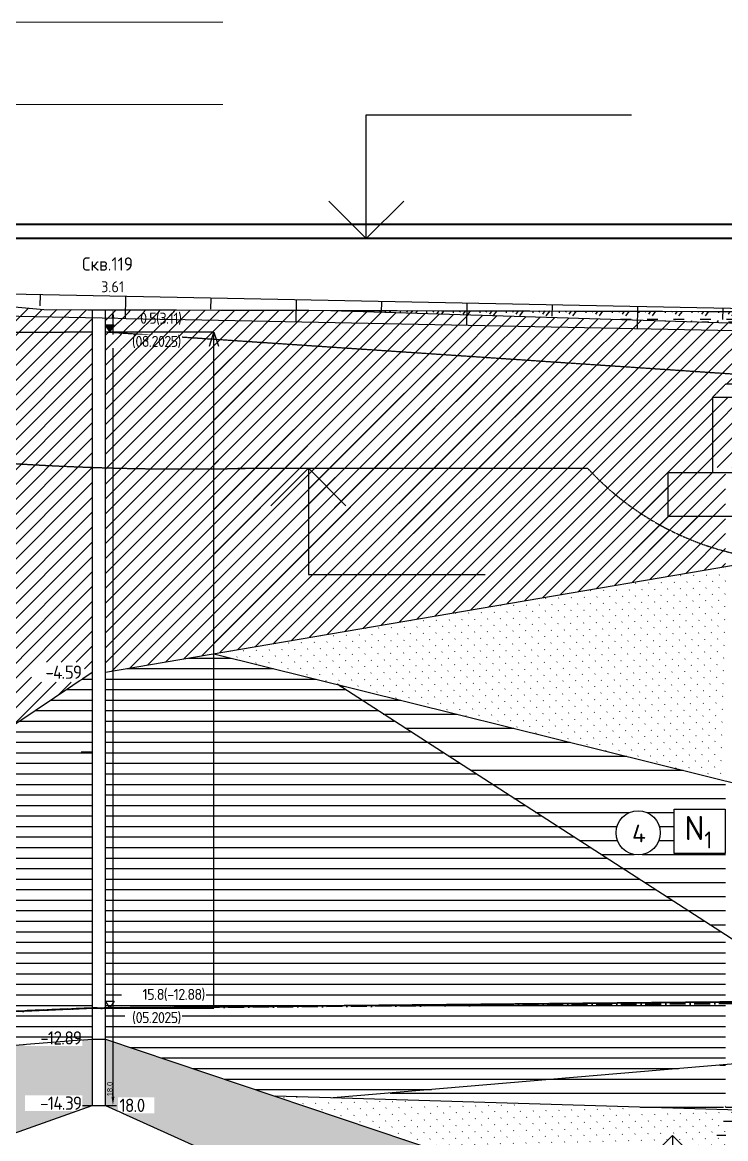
# Model space of a CAD drawing. Header units: millimetres. Extents: x 0 to 285450075, y -3000605 to 8125189010.
# Drawn here: x 6818924 to 6834839, y -15145 to 10111 of the extents above; entities that cross this region are included whole.
import ezdxf
from ezdxf.enums import TextEntityAlignment as Align

# ---------------------------------------------------------------- set-up
doc = ezdxf.new("R2018")
doc.units = ezdxf.units.MM
doc.linetypes.add('ACAD_ISO10W100', pattern=[18.5, 12, -3, 0.5, -3])
doc.linetypes.add('невидимая', pattern=[9.525, 6.35, -3.175])
for name, color, linetype, lineweight in [('01_Основные', 7, 'Continuous', 40), ('1-Бетон', 106, 'Continuous', 35), ('1-Примечания', 4, 'Continuous', 25), ('1-Размеры', 1, 'Continuous', 25), ('1-Текст_3', 250, 'Continuous', 25), ('ИС_Мвн', 3, 'Continuous', 18), ('Штриховка', 2, 'Continuous', 5)]:
    doc.layers.add(name, color=color, linetype=linetype, lineweight=lineweight)
for name, color, linetype in [('geology', 250, 'Continuous'), ('Возрастные индексы', 1, 'Continuous'), ('Геология', 250, 'Continuous'), ('ИС_Невидимая', 4, 'невидимая'), ('Номера ИГЭ', 22, 'Continuous'), ('Отметки в скважинах', 7, 'Continuous'), ('Скважина', 170, 'Continuous'), ('Черный профиль', 3, 'Continuous')]:
    doc.layers.add(name, color=color, linetype=linetype)
doc.layers.add('Оси_Невидимые', color=5, linetype='Continuous', plot=False)
doc.layers.add('Помощь_Невидимый', color=7, linetype='Continuous', lineweight=30, plot=False)
doc.styles.get("Standard").update_dxf_attribs({"font": 'arial.ttf'})
doc.styles.add('Стандарт-геология', font='romant.shx', dxfattribs={"width": 0.9, "height": 2.5})
doc.dimstyles.new('Скважина', dxfattribs={"dimtxt": 1.2, "dimasz": 2, "dimexe": 0, "dimexo": 0, "dimgap": 0.1, "dimtad": 1, "dimjust": 2, "dimtoh": 1, "dimdec": 1, "dimlfac": 0.1, "dimrnd": 0.1, "dimzin": 0, "dimdsep": 46, "dimtxsty": 'Standard', "dimcen": 0, "dimdle": 1.5, "dimadec": 1, "dimazin": 0, "dimtfac": 1, "dimtdec": 1, "dimtofl": 0, "dimtmove": 0, "dimatfit": 3, "dimfxl": 3, "dimtolj": 1, "dimtzin": 0, "dimarcsym": 0})
pattern_1 = [(45, (-6879640.2, -73803.65), (-168.379802, 168.379802), [])]
pattern_2 = [(0, (-6879640.2, -73803.65), (0, 238.125), [])]
pattern_3 = [(0, (-6879640.2, -73803.65), (0, 317.5), [])]
pattern_4 = [(45, (-6879640.2, -73803.65), (-141.421356, 141.421356), [10, -200])]

# ---------------------------------------------------------------- blocks, each defined once
blk = doc.blocks.new('*U1566')
at = {"layer": '1-Примечания', "linetype": 'Continuous'}
blk.add_line((0, 0), (-0.5, 0), dxfattribs=at)
for points in [[(-3, 0), (-3, -6), (-13, -6)], [(-5.121, -2.121), (-3, 0), (-0.879, -2.121)]]:
    blk.add_lwpolyline(points, dxfattribs=at)
at = {"layer": '1-Текст_3', "lineweight": 30, "oblique": 15, "width": 0.8, "flags": 104}
blk.add_attdef('ВЫСОТА', text='', height=3, dxfattribs=at).set_placement((-8.127, -3.833), align=Align.MIDDLE_CENTER)
blk.add_attdef('ПРИМЕЧАНИЕ', text='', height=3, dxfattribs=at).set_placement((-8, -6.75), align=Align.TOP_CENTER)
blk = doc.blocks.new('*U1562')
at = {"layer": '1-Примечания', "linetype": 'Continuous'}
blk.add_line((0, 0), (1.5, 0), dxfattribs=at)
for points in [[(6.121, -2.121), (4, 0), (1.879, -2.121)], [(4, 0), (4, -6), (14, -6)]]:
    blk.add_lwpolyline(points, dxfattribs=at)
at = {"layer": '1-Текст_3', "lineweight": 30, "oblique": 15, "width": 0.8, "flags": 104}
blk.add_attdef('ВЫСОТА', text='', height=3, dxfattribs=at).set_placement((9.127, -3.833), align=Align.MIDDLE_CENTER)
blk.add_attdef('ПРИМЕЧАНИЕ', text='', height=3, dxfattribs=at).set_placement((9, -6.75), align=Align.TOP_CENTER)
blk = doc.blocks.new('*U1557')
at = {"layer": '1-Примечания', "linetype": 'Continuous'}
blk.add_line((0, 0), (-2.5, 0), dxfattribs=at)
for points in [[(0, 0), (0, 7), (15, 7)], [(2.121, 2.121), (0, 0), (-2.121, 2.121)]]:
    blk.add_lwpolyline(points, dxfattribs=at)
at = {"layer": '1-Текст_3', "lineweight": 30, "oblique": 15, "width": 0.8, "flags": 104}
blk.add_attdef('ВЫСОТА', text='', height=3, dxfattribs=at).set_placement((7.627, 9.167), align=Align.MIDDLE_CENTER)
blk.add_attdef('ПРИМЕЧАНИЕ', text='', height=3, dxfattribs=at).set_placement((7.5, 6.25), align=Align.TOP_CENTER)
blk = doc.blocks.new('*D1568')
at = {"layer": 'Defpoints', "color": 0, "transparency": 16777216}
for p in [(0, 90), (0, -90), (1.69, -90)]:
    blk.add_point(p, dxfattribs=at)
at = {"layer": 'Оси_Невидимые', "color": 0, "lineweight": -2, "transparency": 16777216}
for p, q in [((0, 90), (1.69, 90)), ((1.69, 88), (1.69, -88)), ((0, -90), (1.69, -90))]:
    blk.add_line(p, q, dxfattribs=at)
at = {"layer": 'Оси_Невидимые', "color": 0, "transparency": 16777216}
for points in [[(1.36, 88), (2.03, 88), (1.69, 90)], [(1.36, -88), (2.03, -88), (1.69, -90)]]:
    blk.add_solid(points, dxfattribs=at)
at = {"layer": 'Оси_Невидимые', "color": 0, "transparency": 16777216, "insert": (0.98, -86.3), "char_height": 1.2, "attachment_point": 5, "rotation": 90}
blk.add_mtext('\\A1;18.0', dxfattribs=at)
blk = doc.blocks.new('*U1888')
at = {"layer": 'Скважина'}
for p, q in [((-1.5, 0), (-1.5, -180)), ((1.5, -180), (1.5, 0)), ((-1.5, -180), (1.5, -180))]:
    blk.add_line(p, q, dxfattribs=at)
blk = doc.blocks.new('A$C2FC637E1')
at = {"layer": 'Штриховка'}
h = blk.add_hatch(color=5, dxfattribs=at)
h.dxf.hatch_style = 1
h.paths.add_polyline_path([(2, 1.5), (1, 1.5), (0, 1.5), (1, 0)])
at = {"layer": 'Геология', "color": 5}
for points in [[(1, 1.5), (0, 1.5)], [(1, 0), (1, 0), (0, 1.5)], [(2, 1.5), (1, 1.5)], [(1, 0), (2, 1.5)]]:
    blk.add_lwpolyline(points, dxfattribs=at)
blk = doc.blocks.new('A$C33E41E4F')
at = {"color": 18, "true_color": 0x000000}
blk.add_circle((499, 499), 499, dxfattribs=at)
at = {"layer": 'Возрастные индексы', "color": 250}
blk.add_lwpolyline([(1311, 1033), (2466, 1033), (2466, 33), (1311, 33)], close=True, dxfattribs=at)
at = {"layer": 'Номера ИГЭ', "color": 250, "style": 'Стандарт-геология'}
blk.add_text('4', height=400, dxfattribs=at).set_placement((517, 484), align=Align.MIDDLE)
at = {"layer": 'Возрастные индексы', "color": 250, "insert": (1864, 512), "char_height": 300, "width": 905.22, "attachment_point": 5, "style": 'Стандарт-геология', "bg_fill": 3, "box_fill_scale": 1, "bg_fill_color": 256, "bg_fill_transparency": 0}
blk.add_mtext('\\A1;{\\H1.833x;N\\H0.7x;\\S^ 1;}', dxfattribs=at)
blk = doc.blocks.new('водон гориз')
at = {"layer": '01_Основные', "color": 146, "linetype": 'ACAD_ISO10W100', "ltscale": 30, "true_color": 0x105689}
blk.add_lwpolyline([(6926960, -2460), (6905563, -5551), (6905263, -5551), (6872423, -12021), (6872123, -12021), (6837008, -12075), (6836708, -12075), (6820505, -12191), (6774804, -14121)], dxfattribs=at)
blk = doc.blocks.new('*U1567')
at = {"layer": 'Отметки в скважинах'}
for p, q in [((-5.5, -90), (-3, -90)), ((0, -90), (2.5, -90))]:
    blk.add_line(p, q, dxfattribs=at)
at = {"layer": 'Помощь_Невидимый', "color": 5, "lineweight": -3}
for p, q in [((-5.5, -10), (-3, -10)), ((0, -90), (2.5, -90))]:
    blk.add_line(p, q, dxfattribs=at)
at = {"layer": 'Оси_Невидимые'}
dim = blk.add_aligned_dim(p1=(0, 90), p2=(0, -90), distance=1.69, dimstyle='Скважина', dxfattribs=at)
dim.commit()
dim.dimension.update_dxf_attribs({"geometry": '*D1568', "text_midpoint": (0.98, -86.3)})
at = {"layer": 'Отметки в скважинах', "lineweight": 13, "insert": (3.15, -90), "char_height": 3, "width": 7.6116, "attachment_point": 4, "style": 'Стандарт-геология', "bg_fill": 3, "box_fill_scale": 1.1, "bg_fill_color": 256, "bg_fill_transparency": 0}
blk.add_mtext('{\\T0.9;18.0}', dxfattribs=at)
blk = doc.blocks.new('зщдзждю')
at = {"layer": 'geology', "true_color": 0xb2b2b2}
h = blk.add_hatch(dxfattribs=at)
h.set_pattern_fill('LINE', color=253, scale=75, angle=45)
h.set_pattern_definition(pattern_1)
h.paths.add_polyline_path([(-46336, -4975), (-46336, -12093), (-34757, -10119), (-34757, -8992), (-36057, -8992), (-36057, -7992), (-35057, -7992), (-35057, -6292), (-34757, -5992), (-34257, -5992), (-34257, -5784)], flags=16)
h.paths.add_polyline_path([(-39349, -6759), (-39349, -4019), (-41732, -3381), (-41732, -6121)], flags=24)
h.paths.add_polyline_path([(-39349, -6759), (-39349, -4019), (-41732, -3381), (-41732, -6121)], flags=24)
h.paths.add_polyline_path([(-43134, -5986), (-38214, -5986), (-37448, -3127), (-42368, -3127)], flags=9)
h = blk.add_hatch(dxfattribs=at)
h.set_pattern_fill('ПОЧВА', color=253, scale=2000, pattern_type=2)
h.set_pattern_definition([(0, (-6879640.2, -73803.65), (300, 400), [240, -360]), (0, (-6879600.2, -73863.65), (300, 400), [160, -440]), (0, (-6879560.2, -73923.65), (300, 400), [80, -520]), (90, (-6879520.2, -74063.65), (-300, 400), [200, -600]), (53.13, (-6879380.2, -74019.65), (-600, 0.001072), [260, -240]), (53.13, (-6879300.2, -74063.65), (-600, 0.001072), [260, -240]), (53.13, (-6879220.2, -74107.65), (-600, 0.001072), [260, -240])])
h.paths.add_polyline_path([(-34257, -4351), (-35187, -4349), (-36187, -4346), (-37187, -4343), (-38187, -4341), (-39187, -4338), (-40187, -4335), (-41187, -4333), (-42187, -4330), (-43187, -4327), (-43687, -4326), (-34257, -4622)])
h = blk.add_hatch(dxfattribs=at)
h.set_pattern_fill('LINE', color=253, scale=75, angle=45)
h.set_pattern_definition(pattern_1)
h.paths.add_polyline_path([(-46336, -4975), (-46336, -12093), (-34757, -10119), (-34757, -8992), (-36057, -8992), (-36057, -7992), (-35057, -7992), (-35057, -6292), (-34757, -5992), (-34257, -5992), (-34257, -5784)])
h.paths.add_polyline_path([(-39349, -6759), (-41732, -6121)], flags=0)
h.paths.add_polyline_path([(-39349, -6759), (-41732, -6121)], flags=16)
h.paths.add_polyline_path([(-39060, -7137), (-39060, -6866), (-42022, -6073), (-42022, -6343)], flags=16)
h = blk.add_hatch(dxfattribs=at)
h.set_pattern_fill('LINE', color=253, scale=75, angle=45)
h.set_pattern_definition(pattern_1)
h.paths.add_polyline_path([(-33206, -6292), (-35057, -6292), (-35057, -7883), (-34757, -7883), (-34757, -7883), (-34357, -7883), (-34357, -7992), (-33257, -7992), (-33257, -7883), (-33206, -7883)])
h = blk.add_hatch(dxfattribs=at)
h.set_pattern_fill('ПЕСОК_КРУПНЫЙ', color=253, scale=2000, pattern_type=2)
h.set_pattern_definition(pattern_4)
h.paths.add_polyline_path([(-34757, -10119), (-46336, -12093), (-34757, -14969)])
h = blk.add_hatch(dxfattribs=at)
h.set_pattern_fill('ГРАНИТ', color=253, scale=2000, pattern_type=2)
h.set_pattern_definition([(0, (-6876462.26, -74283.6), (200, 200), [130, -270]), (90, (-6876397.26, -74348.6), (-200, 200), [130, -270])])
h.paths.add_polyline_path([(-49090, -22311), (-49090, -20811), (-55634, -21317), (-59550, -26037)])
h.paths.add_polyline_path([(-54440, -21930, -1), (-53442, -21930, -1)], flags=16)
h.paths.add_polyline_path([(-48790, -22311), (-33206, -29350), (-33206, -26055), (-33557, -25937), (-33557, -27992), (-34757, -27992), (-34757, -25533), (-48790, -20811)])
h.paths.add_polyline_path([(-41239, -24750, -1), (-42238, -24750, -1)], flags=16)
h.paths.add_polyline_path([(-54157, -22245), (-53691, -22245), (-53691, -21645), (-54157, -21645)], flags=8)
h.paths.add_polyline_path([(-50693, -21010), (-49265, -21010), (-49265, -20560), (-50693, -20560)], flags=9)
h.paths.add_polyline_path([(-50693, -22486), (-49265, -22486), (-49265, -22036), (-50693, -22036)], flags=24)
h.paths.add_polyline_path([(-48620, -22309), (-48620, -22304), (-48623, -22304), (-48623, -22309)], flags=24)
edge = h.paths.add_edge_path()
edge.add_line((-48790, -22311), (-48540, -22311))
edge = h.paths.add_edge_path()
edge.add_line((-49340, -14311), (-49090, -14311))
edge = h.paths.add_edge_path()
edge.add_line((-49340, -22311), (-49090, -22311))
h.paths.add_polyline_path([(-48550, -22536), (-47655, -22536), (-47655, -22086), (-48550, -22086)], flags=25)
h.paths.add_polyline_path([(-41955, -25066), (-41488, -25066), (-41488, -24466), (-41955, -24466)], flags=8)
h.paths.add_polyline_path([(-34809, -26280), (-33381, -26280), (-33381, -25830), (-34809, -25830)], flags=24)
h.paths.add_polyline_path([(-34809, -29575), (-33381, -29575), (-33381, -29125), (-34809, -29125)], flags=25)
h.paths.add_polyline_path([(-34993, -30958), (-31864, -30958), (-31097, -28099), (-34227, -28099)], flags=9)
h = blk.add_hatch(dxfattribs=at)
h.set_pattern_fill('LINE', color=253, scale=100)
h.set_pattern_definition(pattern_3)
h.paths.add_polyline_path([(-33257, -21259), (-33557, -21353), (-33557, -22444), (-34527, -22392), (-34757, -22408), (-34757, -21992), (-34757, -21387), (-43636, -22143), (-33206, -22455), (-33206, -22111), (-33257, -21992)])
h.paths.add_polyline_path([(-34809, -22680), (-33381, -22680), (-33381, -22230), (-34809, -22230)])
h = blk.add_hatch(dxfattribs=at)
h.set_pattern_fill('ПЕСОК_КРУПНЫЙ', color=253, scale=2000, pattern_type=2)
h.set_pattern_definition(pattern_4)
h.paths.add_polyline_path([(-34757, -22455), (-44947, -22104), (-34757, -25533)])
h.paths.add_polyline_path([(-34809, -22680), (-33381, -22680), (-33381, -22230), (-34809, -22230)])
h.paths.add_polyline_path([(-34809, -26280), (-33381, -26280), (-33381, -25830), (-34809, -25830)])
at = {"layer": 'geology', "color": 253, "true_color": 0xb2b2b2}
blk.add_line((-46336, -12093), (-33206, -15355), dxfattribs=at)
for points in [[(-43687, -4326), (-33206, -4655)], [(-46436, -5133), (-46336, -4816), (-46236, -5133)], [(-33206, -21255), (-43636, -22143)], [(-33206, -22455), (-44947, -22104)]]:
    blk.add_lwpolyline(points, dxfattribs=at)
at = {"layer": 'Скважина', "color": 253, "true_color": 0xb2b2b2, "style": 'Стандарт-геология', "width": 0.9}
blk.add_text('Скв.119', height=300, dxfattribs=at).set_placement((-48743, -3426), align=Align.CENTER)
at = {"layer": 'Скважина', "color": 253, "lineweight": 13, "true_color": 0xb2b2b2, "style": 'Стандарт-геология', "width": 0.9}
blk.add_text('3.61', height=250, dxfattribs=at).set_placement((-48368, -3666), align=Align.TOP_RIGHT)
at = {"layer": 'Скважина', "color": 253, "true_color": 0xb2b2b2, "xscale": 100, "yscale": 100, "zscale": 100}
blk.add_blockref('*U1567', (-48790, -13311), dxfattribs=at)
at = {"layer": 'geology', "true_color": 0xb2b2b2}
h = blk.add_hatch(dxfattribs=at)
h.set_pattern_fill('LINE', color=253, scale=75, angle=45)
h.set_pattern_definition(pattern_1)
h.paths.add_polyline_path([(-51187, -4214), (-52187, -4116), (-53187, -4019), (-54187, -3921), (-54816, -3860), (-54816, -4846), (-49090, -4811), (-49090, -4311), (-49187, -4310), (-50187, -4307)])
at = {"layer": 'geology', "color": 253, "true_color": 0xb2b2b2}
blk.add_line((-48790, -20811), (-33206, -26055), dxfattribs=at)
for points in [[(-48790, -12511), (-33206, -9855)], [(-48791, -19955), (-48591, -19955), (-48691, -20105), (-48791, -19955)], [(-48791, -19955), (-48591, -19955), (-48691, -20105), (-48791, -19955)]]:
    blk.add_lwpolyline(points, dxfattribs=at)
at = {"layer": 'Геология', "color": 253, "linetype": 'ACAD_ISO10W100', "lineweight": 25, "true_color": 0xb2b2b2}
blk.add_line((-65941, -4913), (-49090, -4811), dxfattribs=at)
at = {"layer": 'Геология', "color": 253, "true_color": 0xb2b2b2, "flags": 128}
for points in [[(-49090, -4311), (-48790, -4311)], [(-49090, -20111), (-48790, -20111)], [(-49090, -20111), (-48790, -20111)], [(-49090, -20111), (-48790, -20111)], [(-49090, -20111), (-48790, -20111)], [(-49090, -20811), (-48790, -20811)]]:
    blk.add_lwpolyline(points, dxfattribs=at)
at = {"layer": 'Геология', "color": 253, "linetype": 'ACAD_ISO10W100', "lineweight": 25, "true_color": 0xb2b2b2}
blk.add_lwpolyline([(-48790, -4811), (-33206, -5855)], dxfattribs=at)
at = {"layer": 'geology', "color": 253, "true_color": 0xb2b2b2, "xscale": 100, "yscale": 100, "zscale": 100}
for name, p in [('*U1888', (-48940, -4311)), ('A$C2FC637E1', (-48791, -4807))]:
    blk.add_blockref(name, p, dxfattribs=at)
at = {"layer": 'Отметки в скважинах', "color": 253, "lineweight": 13, "true_color": 0xb2b2b2, "char_height": 300, "width": 1241.03, "attachment_point": 6, "style": 'Стандарт-геология', "bg_fill": 3, "box_fill_scale": 1.1, "bg_fill_color": 256, "bg_fill_transparency": 0}
for s, insert in [('{\\T0.9;-4.59}', (-49340, -12511)), ('{\\T0.9;-12.89}', (-49340, -20785)), ('{\\T0.9;-14.39}', (-49340, -22261))]:
    blk.add_mtext(s, dxfattribs=dict(at, insert=insert))
at = {"layer": 'geology', "true_color": 0xb2b2b2}
h = blk.add_hatch(dxfattribs=at)
h.set_pattern_fill('LINE', color=253, scale=75, angle=45)
h.set_pattern_definition(pattern_1)
h.paths.add_polyline_path([(-49090, -12511), (-49090, -4811), (-63487, -4899), (-63482, -4913), (-63487, -4913), (-63487, -6979), (-63091, -6979), (-63091, -7979), (-64391, -7979), (-64391, -20719), (-61175, -20621)])
h.paths.add_polyline_path([(-50462, -12736), (-49265, -12736), (-49265, -12286), (-50462, -12286)], flags=16)
h = blk.add_hatch(dxfattribs=at)
h.set_pattern_fill('LINE', color=253, scale=75)
h.set_pattern_definition(pattern_2)
h.paths.add_polyline_path([(-49090, -12511), (-61175, -20621), (-49090, -20111)])
h.paths.add_polyline_path([(-52444, -17959), (-52444, -18959), (-53599, -18959), (-53599, -17959)], flags=16)
h.paths.add_polyline_path([(-53911, -18493, -1), (-54910, -18493, -1)], flags=16)
h.paths.add_polyline_path([(-53463, -19004), (-52629, -19004), (-52629, -18130), (-53463, -18130)], flags=24)
h.paths.add_polyline_path([(-54836, -18808), (-53950, -18808), (-53950, -18208), (-54836, -18208)], flags=24)
h = blk.add_hatch(dxfattribs=at)
h.set_pattern_fill('LINE', color=253, scale=75)
h.set_pattern_definition(pattern_2)
h.paths.add_polyline_path([(-49090, -20111), (-61175, -20621), (-63067, -21891), (-49090, -20811)])
at = {"layer": '1-Бетон', "color": 146, "linetype": 'ACAD_ISO10W100', "true_color": 0x105689}
blk.add_lwpolyline([(57365, -10380), (35968, -13471), (35668, -13471), (2828, -19941), (2528, -19941), (-32587, -19953), (-32887, -19953), (-49090, -20111), (-94792, -22041)], dxfattribs=at)
at = {"layer": 'geology', "color": 253, "true_color": 0xb2b2b2}
for p, q in [((-63067, -21891), (-49090, -12511)), ((-65941, -22113), (-49090, -20811))]:
    blk.add_line(p, q, dxfattribs=at)
blk.add_lwpolyline([(-94792, -30553), (-66241, -28313), (-65941, -28313), (-49090, -22311), (-48790, -22311), (-33206, -29350), (-32906, -29350), (2528, -27941), (2828, -27946), (35668, -24371), (35968, -24371), (57365, -24596)], dxfattribs=at)
at = {"layer": 'geology', "color": 253, "true_color": 0xb2b2b2, "insert": (-47068, -4516), "char_height": 250, "width": 1412.44, "attachment_point": 6, "style": 'Стандарт-геология', "bg_fill": 3, "box_fill_scale": 1.1, "bg_fill_color": 256, "bg_fill_transparency": 0}
blk.add_mtext('{\\T0.9;0.5(3.11)}', dxfattribs=at)
at = {"layer": 'geology', "color": 253, "true_color": 0xb2b2b2}
blk.add_blockref('A$C33E41E4F', (-37236, -16643), dxfattribs=at)
at = {"layer": 'geology', "color": 253, "true_color": 0xb2b2b2, "char_height": 250, "attachment_point": 6, "style": 'Стандарт-геология', "bg_fill": 3, "box_fill_scale": 1.1, "bg_fill_color": 256, "bg_fill_transparency": 0}
for s, insert, width in [('{\\T0.9;15.8(-12.88)}', (-46540, -19813), 1857.25), ('{\\T0.9;(05.2025)}', (-47083, -20337), 1241.03)]:
    blk.add_mtext(s, dxfattribs=dict(at, insert=insert, width=width))
at = {"layer": 'geology', "true_color": 0xb2b2b2}
h = blk.add_hatch(dxfattribs=at)
h.set_pattern_fill('LINE', color=253, scale=75)
h.set_pattern_definition(pattern_2)
h.paths.add_polyline_path([(-46336, -12093), (-48790, -12511), (-48790, -20109), (-46337, -20109)])
h.paths.add_polyline_path([(-48629, -20590), (-47020, -20590), (-47020, -20084), (-48629, -20084)], flags=24)
h.paths.add_polyline_path([(-48620, -12509), (-48620, -12504), (-48623, -12504), (-48623, -12509)], flags=24)
h.paths.add_polyline_path([(-48550, -12736), (-47861, -12736), (-47861, -12286), (-48550, -12286)], flags=24)
h.paths.add_polyline_path([(-48605, -20066), (-46478, -20066), (-46478, -19560), (-48605, -19560)], flags=24)
h = blk.add_hatch(dxfattribs=at)
h.set_pattern_fill('LINE', color=253, scale=75)
h.set_pattern_definition(pattern_2)
h.paths.add_polyline_path([(-34757, -18455), (-43551, -12785), (-46336, -12093), (-46337, -20084), (-34757, -19971)])
h.paths.add_polyline_path([(-37969, -16907), (-37969, -13687), (-40352, -13049), (-40352, -16269)], flags=24)
h = blk.add_hatch(dxfattribs=at)
h.set_pattern_fill('LINE', color=253, scale=100)
h.set_pattern_definition(pattern_3)
h.paths.add_polyline_path([(-34757, -14969), (-43551, -12785), (-34757, -18455), (-34757, -16610), (-35925, -16610), (-35925, -15610), (-34757, -15610)])
h.paths.add_polyline_path([(-36237, -16144, -1), (-37236, -16144, -1)], flags=16)
h.paths.add_polyline_path([(-36972, -16459), (-36467, -16459), (-36467, -15859), (-36972, -15859)], flags=8)
h = blk.add_hatch(dxfattribs=at)
h.set_pattern_fill('LINE', color=253, scale=75)
h.set_pattern_definition(pattern_2)
h.paths.add_polyline_path([(-34757, -19971), (-46337, -20084), (-46337, -20109), (-48790, -20109), (-48790, -20811), (-44947, -22104), (-43636, -22143), (-34757, -21387)])
h.paths.add_polyline_path([(-48620, -20809), (-48620, -20804), (-48623, -20804), (-48623, -20809)], flags=24)
h.paths.add_polyline_path([(-48629, -20590), (-47020, -20590), (-47020, -20084), (-48629, -20084)], flags=24)
h.paths.add_polyline_path([(-48605, -20066), (-46478, -20066), (-46478, -19560), (-48605, -19560)], flags=24)
at = {"layer": 'geology', "color": 253, "true_color": 0xb2b2b2}
for points in [[(-48790, -20109), (-46337, -20109), (-46336, -4816)], [(-33206, -19455), (-43551, -12785)]]:
    blk.add_lwpolyline(points, dxfattribs=at)
at = {"layer": 'geology', "color": 253, "true_color": 0xb2b2b2, "char_height": 250, "attachment_point": 6, "style": 'Стандарт-геология', "bg_fill": 3, "box_fill_scale": 1.1, "bg_fill_color": 256, "bg_fill_transparency": 0}
for s, insert, width in [('{\\T0.9;(08.2025)}', (-47083, -5039), 1538.23), ('{\\T0.9;15.8(-12.88)}', (-46540, -19813), 1857.25), ('{\\T0.9;(05.2025)}', (-47083, -20337), 1241.03)]:
    blk.add_mtext(s, dxfattribs=dict(at, insert=insert, width=width))
at = {"layer": 'geology', "true_color": 0xb2b2b2}
h = blk.add_hatch(dxfattribs=at)
h.set_pattern_fill('LINE', color=253, scale=75, angle=45)
h.set_pattern_definition(pattern_1)
h.paths.add_polyline_path([(-46336, -4975), (-48790, -4811), (-48790, -12511), (-46336, -12093)], flags=16)
h.paths.add_polyline_path([(-36057, -7992), (-35057, -7992), (-35057, -6292), (-34757, -5992), (-34257, -5992), (-34257, -5784), (-46336, -4975), (-46336, -12093), (-34757, -10119), (-34757, -8992), (-36057, -8992)], flags=17)
h.paths.add_polyline_path([(-34757, -7992), (-36057, -7992), (-36057, -8992), (-34757, -8992)], flags=16)
h.paths.add_polyline_path([(-34357, -8992), (-34557, -8992), (-34557, -10085), (-34357, -10051)], flags=16)
h.paths.add_polyline_path([(-39349, -6759), (-39349, -4019), (-41732, -3381), (-41732, -6121)], flags=24)
h = blk.add_hatch(dxfattribs=at)
h.set_pattern_fill('LINE', color=253, scale=75, angle=45)
h.set_pattern_definition(pattern_1)
h.paths.add_polyline_path([(-33206, -4655), (-43687, -4326), (-48790, -4312), (-48790, -4811), (-33206, -5855)])
at = {"layer": 'geology', "color": 253, "true_color": 0xb2b2b2}
blk.add_line((-48790, -4811), (-46337, -4811), dxfattribs=at)
blk.add_lwpolyline([(-48791, -4657), (-48591, -4657), (-48691, -4807), (-48791, -4657)], dxfattribs=at)
blk.add_lwpolyline([(-48791, -4657), (-48591, -4657), (-48691, -4807), (-48791, -4657)], dxfattribs=at)
at = {"layer": 'Черный профиль', "color": 253, "linetype": 'Continuous', "true_color": 0xb2b2b2, "flags": 128}
blk.add_lwpolyline([(-51187, -4214), (-50187, -4307), (-49187, -4310), (-48187, -4313), (-47187, -4316), (-46187, -4319), (-45187, -4322), (-44187, -4324), (-43187, -4327), (-42187, -4330), (-41187, -4333), (-40187, -4335), (-39187, -4338), (-38187, -4341), (-37187, -4343), (-36187, -4346), (-35187, -4349), (-34187, -4352)], dxfattribs=at)
at = {"layer": 'geology', "color": 253, "true_color": 0xb2b2b2, "xscale": 100, "yscale": 100, "zscale": 100}
blk.add_blockref('A$C2FC637E1', (-48791, -4807), dxfattribs=at)
at = {"layer": '1-Бетон', "color": 146, "linetype": 'ACAD_ISO10W100', "true_color": 0x105689}
blk.add_blockref('водон гориз', (-6869595, -7920), dxfattribs=at)

msp = doc.modelspace()

# ---------------------------------------------------------------- linework, layer by layer
at = {"layer": '01_Основные', "color": 146, "linetype": 'Continuous', "true_color": 0x105689}
for p, q in [((6882619.3845, 5539.9961), (6797913.2159, 5539.9961)), ((6881077.3952, 5219.9966), (6798473.2149, 5219.9966))]:
    msp.add_line(p, q, dxfattribs=at)
at = {"layer": 'ИС_Мвн'}
for points in [[(6823461.7727, 10111.1126), (6797204.348, 10111.1126)], [(6823461.7727, 8250.3259), (6797204.6008, 8250.3259)]]:
    msp.add_lwpolyline(points, dxfattribs=at)
at = {"layer": 'ИС_Невидимая', "color": 146, "ltscale": 0.3, "true_color": 0x105689}
msp.add_lwpolyline([(6800023.2509, 4296.5165, 0.0997272992), (6824030.2912, 22), (6831714.5679, 22, 0.4378516621), (6841278.5005, 22, 0.0104573924), (6865595.7981, 261.6786, 0.3876281332), (6874335.5933, 1013.5726, 0.0253564213), (6893408.6098, 6064.4388)], format="xyb", dxfattribs=at)
at = {"layer": 'ИС_Невидимая', "ltscale": 0.3}
for points in [[(6834538.7616, -71.7903), (6838538.789, -71.7903), (6838538.8054, 1628.2097), (6838238.8083, 1928.2097), (6834838.7723, 1928.2097), (6834538.7694, 1628.2097), (6834538.7529, -71.7903)], [(6834538.7529, 1628.2291), (6838538.7977, 1628.1903)]]:
    msp.add_lwpolyline(points, dxfattribs=at)
msp.add_lwpolyline([(6833538.7529, -71.8178), (6839538.7841, -71.8149), (6839538.7841, -1071.8149), (6833538.7529, -1071.8178)], close=True, dxfattribs=at)
at = {"layer": 'Черный профиль', "linetype": 'Continuous', "flags": 128}
msp.add_lwpolyline([(6818408.6098, 3705.6445), (6819408.6098, 3613.0651), (6820408.6098, 3609.5173), (6821408.6098, 3606.2801), (6822408.6098, 3603.5412), (6823408.6098, 3600.8043), (6824408.6098, 3598.0692), (6825408.6098, 3595.336), (6826408.6098, 3592.6048), (6827408.6098, 3589.8754), (6828408.6098, 3587.1479), (6829408.6098, 3584.4224), (6830408.6098, 3581.6988), (6831408.6098, 3578.9771), (6832408.6098, 3576.2573), (6833408.6098, 3573.5395), (6834408.6098, 3570.8235), (6835408.6098, 3568.1096)], dxfattribs=at)

# ---------------------------------------------------------------- block references
at = {"layer": '1-Размеры', "transparency": 33554687}
ref = msp.add_blockref('*U1557', (6826706.0893, 5220), dxfattribs=dict(at, xscale=399.9999999999999, yscale=399.9999999999999, zscale=399.9999999999999, rotation=0.0002819284350356194))
lines = msp.add_mtext('\\W0.8000;5.22', dxfattribs={"layer": '1-Текст_3', "insert": (6829756.73, 8886.9472), "char_height": 2.5, "attachment_point": 1, "rotation": 0.00028193, "bg_fill": 3, "box_fill_scale": 1, "bg_fill_color": 256, "bg_fill_transparency": 0})
ref.add_attrib('ВЫСОТА', '', (6829756.73, 8886.9472)).embed_mtext(lines)
lines = msp.add_mtext('\\W0.8000;РУВВ10%', dxfattribs={"layer": '1-Текст_3', "insert": (6829706.077, 7720.0148), "char_height": 2.5, "attachment_point": 1, "rotation": 0.00028193, "bg_fill": 3, "box_fill_scale": 1, "bg_fill_color": 256, "bg_fill_transparency": 0})
ref.add_attrib('ПРИМЕЧАНИЕ', '', (6829706.077, 7720.0148)).embed_mtext(lines)
ref = msp.add_blockref('*U1562', (6823796.9464, 22), dxfattribs=dict(at, xscale=399.9999999999998, yscale=399.9999999999998, zscale=399.9999999999998, rotation=0.0002819284350356197))
lines = msp.add_mtext('\\W0.8000;0.02', dxfattribs={"layer": '1-Текст_3', "insert": (6827447.6126, -1511.0499), "char_height": 2.5, "attachment_point": 1, "rotation": 0.00028193, "bg_fill": 3, "box_fill_scale": 1, "bg_fill_color": 256, "bg_fill_transparency": 0})
ref.add_attrib('ВЫСОТА', '', (6827447.6126, -1511.0499)).embed_mtext(lines)
lines = msp.add_mtext('\\W0.8000;ЛОР', dxfattribs={"layer": '1-Текст_3', "insert": (6827396.9597, -2677.9823), "char_height": 2.5, "attachment_point": 1, "rotation": 0.00028193, "bg_fill": 3, "box_fill_scale": 1, "bg_fill_color": 256, "bg_fill_transparency": 0})
ref.add_attrib('ПРИМЕЧАНИЕ', '', (6827396.9597, -2677.9823)).embed_mtext(lines)
ref = msp.add_blockref('*U1566', (6834838.57, -15071.7903), dxfattribs=dict(at, xscale=399.9999999999998, yscale=399.9999999999998, zscale=399.9999999999998, rotation=0.0002819284350356197))
lines = msp.add_mtext('\\W0.8000;-15.07', dxfattribs={"layer": '1-Текст_3', "insert": (6831587.9189, -16604.8741), "char_height": 2.5, "attachment_point": 1, "rotation": 0.00028193, "bg_fill": 3, "box_fill_scale": 1, "bg_fill_color": 256, "bg_fill_transparency": 0})
ref.add_attrib('ВЫСОТА', '', (6831587.9189, -16604.8741)).embed_mtext(lines)
lines = msp.add_mtext('\\W0.8000;', dxfattribs={"layer": '1-Текст_3', "insert": (6831638.5833, -17771.806), "char_height": 2.5, "attachment_point": 1, "rotation": 0.00028193, "bg_fill": 3, "box_fill_scale": 1, "bg_fill_color": 256, "bg_fill_transparency": 0})
ref.add_attrib('ПРИМЕЧАНИЕ', '', (6831638.5833, -17771.806)).embed_mtext(lines)

# ---------------------------------------------------------------- next in the draw order: block references
at = {"layer": 'geology', "color": 6}
msp.add_blockref('зщдзждю', (6869595.1178, 7919.755), dxfattribs=at)

# ---------------------------------------------------------------- next in the draw order: linework, layer by layer
for p, q in [((6819328.7194, 3698.1024), (6819333.7184, 3948.0524)), ((6821254.7672, 3409.5314), (6821264.7652, 3909.4315)), ((6823190.8129, 3620.8605), (6823195.8119, 3870.8105)), ((6825116.8607, 3332.2896), (6825126.8587, 3832.1896)), ((6827052.9064, 3543.6187), (6827057.9054, 3793.5687)), ((6828978.9542, 3255.0477), (6828988.9522, 3754.9477)), ((6830914.9999, 3466.3768), (6830919.9989, 3716.3268)), ((6832841.0477, 3177.8058), (6832851.0457, 3677.7059)), ((6834777.0935, 3389.1349), (6834782.0924, 3639.0849))]:
    msp.add_line(p, q)
at = {"color": 1}
for points in [[(6844437.3262, 3445.9803), (6800023.2509, 4334.2618)], [(6847461.0911, 2885.405), (6800013.2529, 3834.3617)]]:
    msp.add_lwpolyline(points, dxfattribs=at)

doc.saveas('drawing.dxf')
